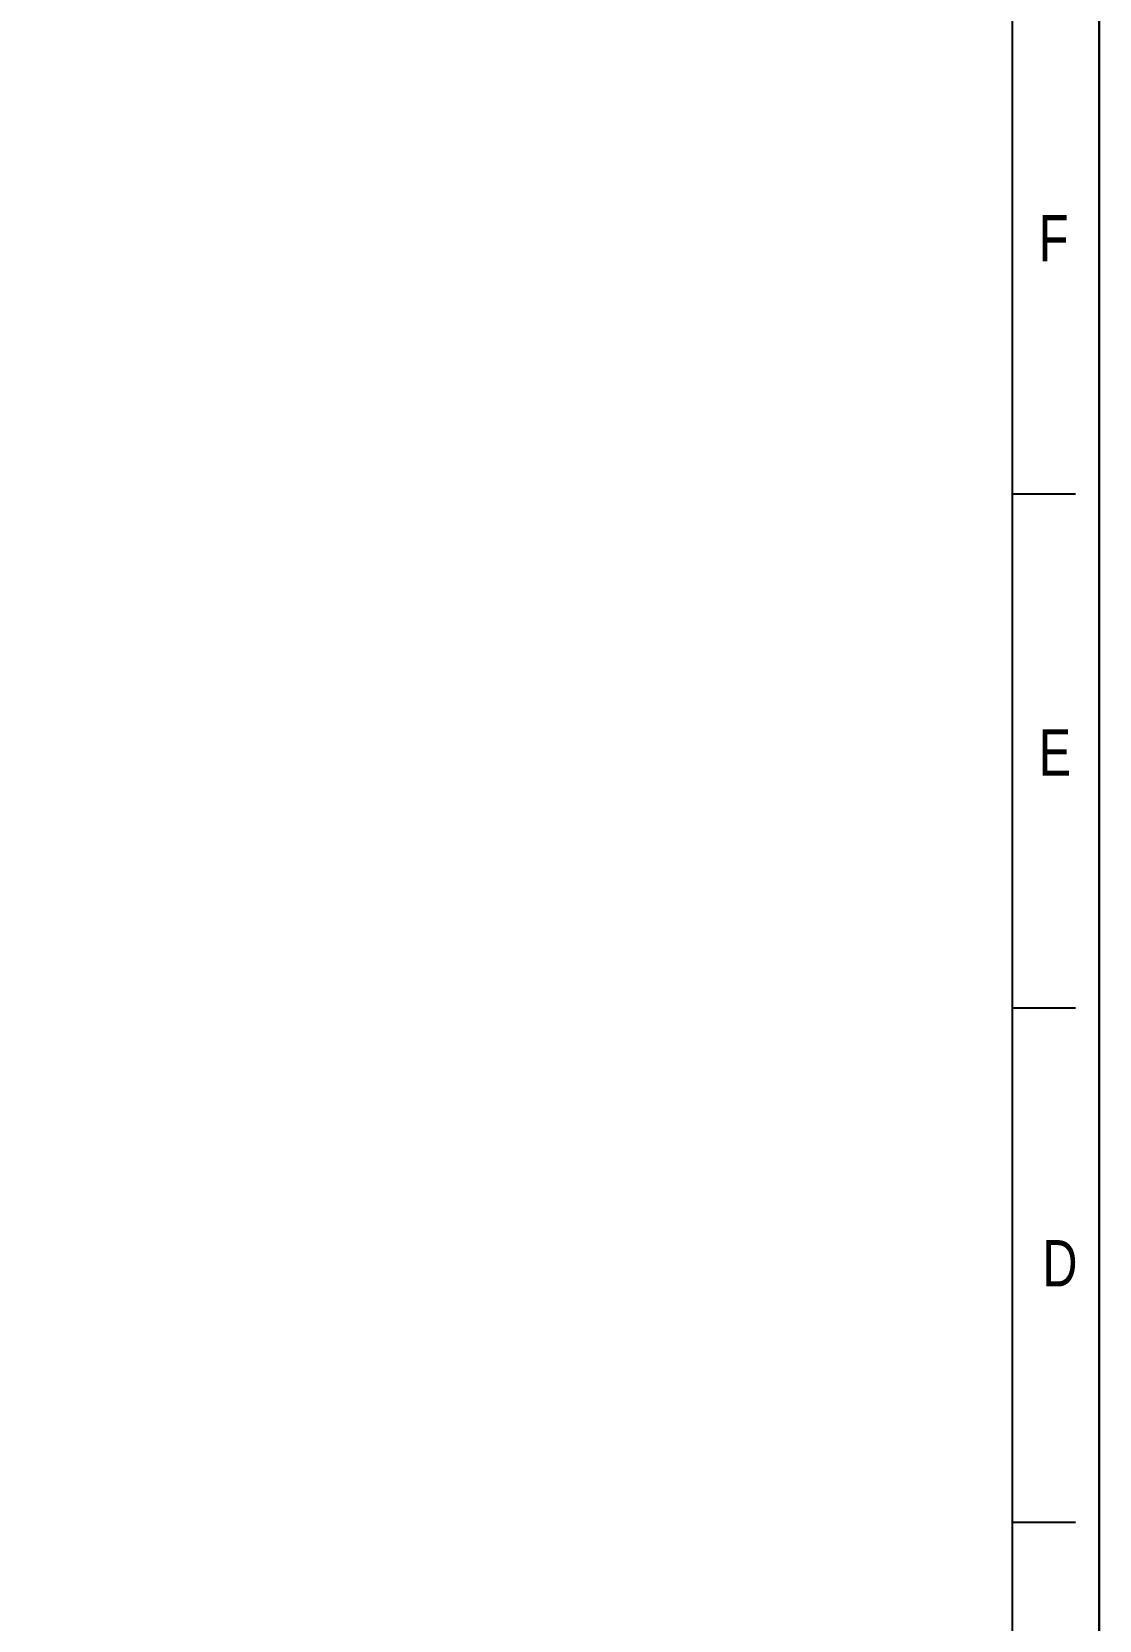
# Model space of a CAD drawing. Header units: millimetres. Extents: x 1409 to 26878, y 589 to 5187.
# Drawn here: x 19000 to 20194, y 2204 to 3979 of the extents above; entities that cross this region are included whole.
import ezdxf

# ---------------------------------------------------------------- set-up
doc = ezdxf.new("R2010")
doc.units = ezdxf.units.MM
doc.styles.add('CKSTANDARD', font='arial.ttf')
doc.styles.add('Roamns', font='romans.shx')

# ---------------------------------------------------------------- blocks, each defined once
blk = doc.blocks.new('standard template')
for p, q in [((37812, 21062), (37409, 21062)), ((37812, 17790), (37409, 17790)), ((37812, 14517), (37409, 14517))]:
    blk.add_line(p, q)
blk.add_lwpolyline([(37963, 4700), (-97, 4700), (-97, 30879), (37963, 30879)], close=True)
at = {"color": 7}
blk.add_lwpolyline([(456, 6674), (456, 5964), (456, 5254), (456, 30226), (37409, 30226), (37409, 5254)], dxfattribs=at)
at = {"style": 'CKSTANDARD', "width": 0.75}
for s, p in [('F', (37578, 22543)), ('E', (37578, 19270)), ('D', (37601, 16020))]:
    blk.add_text(s, height=295, dxfattribs=at).set_placement(p)
at = {"style": 'Roamns'}
for tag, p in [('PAGE_NAME', (27466, 7594)), ('PROJECT_NAME', (27466, 6884)), ('DRAWN_NAME', (27466, 6174)), ('VERSION', (34241, 6174)), ('SELECT_DATA', (27466, 5464)), ('PAGE_NUMBER', (34241, 5464))]:
    blk.add_attdef(tag, p, '', height=285, dxfattribs=at)

msp = doc.modelspace()

# ---------------------------------------------------------------- block references
at = {"transparency": 33554595, "xscale": 0.175619068910255, "yscale": 0.175619068910255, "zscale": 0.175619068910255}
for p in [(13526.8826, -236.2053), (20210.9515, -236.2053)]:
    msp.add_blockref('standard template', p, dxfattribs=at)

doc.saveas('drawing.dxf')
